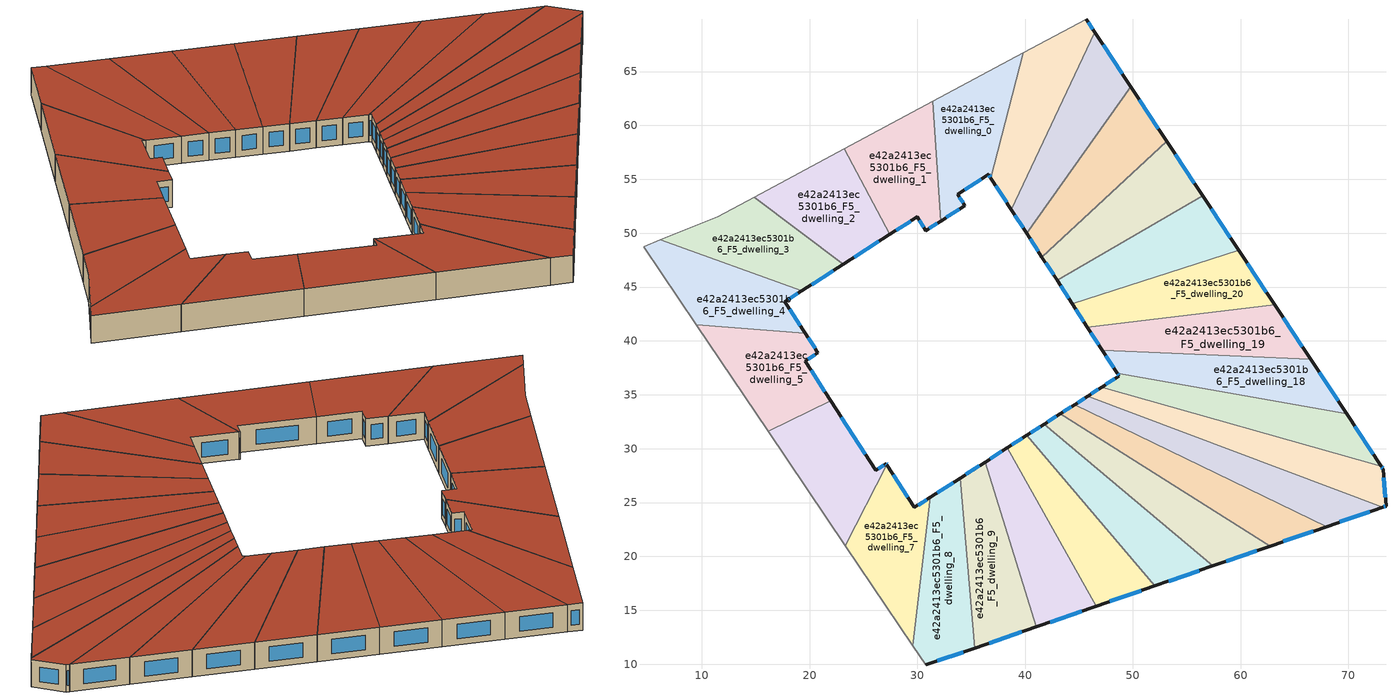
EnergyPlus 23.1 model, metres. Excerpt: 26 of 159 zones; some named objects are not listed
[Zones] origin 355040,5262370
e42a2413ec5301b6_F5_dwelling_0
 floor to e42a2413ec5301b6_F4_dwelling_0 (EU_floor_Construction): 39.8,66.72 36.82,55.11 36.6,55.45 33.72,53.59 34.39,52.57 32.15,51.12 31.44,62.23 z15
 wall outside (EU_wall_Construction): 32.15,51.12 34.39,52.57 33.72,53.59 36.6,55.45 36.82,55.11 z15:18
 wall to e42a2413ec5301b6_F5_dwelling_1 (EU_wall_Construction): 31.44,62.23 32.15,51.12 z15:18
 wall adiabatic (EU_wall_Construction): 39.8,66.72 31.44,62.23 z15:18
 wall to e42a2413ec5301b6_F5_dwelling_25 (EU_wall_Construction): 36.82,55.11 39.8,66.72 z15:18
 window (EU_Window_Construction): 36.65,55.37 36.77,55.19 / 34.4,54.03 35.93,55.01 / 34.23,52.81 33.88,53.35 / 32.68,51.46 33.86,52.23 z15.7:17.3
 roof outside (EU_roof_Construction): 36.82,55.11 39.8,66.72 31.44,62.23 32.15,51.12 34.39,52.57 33.72,53.59 36.6,55.45 z18
e42a2413ec5301b6_F5_dwelling_1
 floor to e42a2413ec5301b6_F4_dwelling_1 (EU_floor_Construction): 31.44,62.23 32.15,51.12 30.78,50.24 29.96,51.51 27.45,49.89 23.2,57.81 z15
 wall outside (EU_wall_Construction): 27.45,49.89 29.96,51.51 30.78,50.24 32.15,51.12 z15:18
 wall to e42a2413ec5301b6_F5_dwelling_2 (EU_wall_Construction): 23.2,57.81 27.45,49.89 z15:18
 wall adiabatic (EU_wall_Construction): 31.44,62.23 23.2,57.81 z15:18
 window (EU_Window_Construction): 31.1,50.45 31.83,50.92 / 30.16,51.21 30.59,50.54 / 28.04,50.27 29.37,51.13 z15.7:17.3
 roof outside (EU_roof_Construction): 32.15,51.12 31.44,62.23 23.2,57.81 27.45,49.89 29.96,51.51 30.78,50.24 z18
e42a2413ec5301b6_F5_dwelling_10
 floor to e42a2413ec5301b6_F4_dwelling_10 (EU_floor_Construction): 38.32,30.07 46.58,15.38 41.01,13.46 36.28,28.76 z15
 wall outside (EU_wall_Construction): 38.32,30.07 36.28,28.76 / 41.01,13.46 46.58,15.38 z15:18
 wall to e42a2413ec5301b6_F5_dwelling_11 (EU_wall_Construction): 46.58,15.38 38.32,30.07 z15:18
 wall to e42a2413ec5301b6_F5_dwelling_9 (EU_wall_Construction): 36.28,28.76 41.01,13.46 z15:18
 window (EU_Window_Construction): 37.84,29.76 36.76,29.07 / 42.31,13.91 45.27,14.93 z15.7:17.3
 roof outside (EU_roof_Construction): 46.58,15.38 38.32,30.07 36.28,28.76 41.01,13.46 z18
e42a2413ec5301b6_F5_dwelling_11
 floor to e42a2413ec5301b6_F4_dwelling_11 (EU_floor_Construction): 40.14,31.24 52.04,17.27 46.58,15.38 38.32,30.07 z15
 wall outside (EU_wall_Construction): 40.14,31.24 38.32,30.07 / 46.58,15.38 52.04,17.27 z15:18
 wall to e42a2413ec5301b6_F5_dwelling_12 (EU_wall_Construction): 52.04,17.27 40.14,31.24 z15:18
 window (EU_Window_Construction): 39.71,30.96 38.75,30.35 / 47.86,15.83 50.76,16.83 z15.7:17.3
 roof outside (EU_roof_Construction): 52.04,17.27 40.14,31.24 38.32,30.07 46.58,15.38 z18
e42a2413ec5301b6_F5_dwelling_12
 floor to e42a2413ec5301b6_F4_dwelling_12 (EU_floor_Construction): 57.42,19.13 52.04,17.27 40.14,31.24 41.76,32.29 z15
 wall outside (EU_wall_Construction): 41.76,32.29 40.14,31.24 / 52.04,17.27 57.42,19.13 z15:18
 wall to e42a2413ec5301b6_F5_dwelling_13 (EU_wall_Construction): 57.42,19.13 41.76,32.29 z15:18
 window (EU_Window_Construction): 41.38,32.04 40.52,31.48 / 53.3,17.71 56.16,18.69 z15.7:17.3
 roof outside (EU_roof_Construction): 57.42,19.13 41.76,32.29 40.14,31.24 52.04,17.27 z18
e42a2413ec5301b6_F5_dwelling_13
 floor to e42a2413ec5301b6_F4_dwelling_13 (EU_floor_Construction): 62.73,20.96 57.42,19.13 41.76,32.29 43.24,33.23 z15
 wall outside (EU_wall_Construction): 43.24,33.23 41.76,32.29 / 57.42,19.13 62.73,20.96 z15:18
 wall to e42a2413ec5301b6_F5_dwelling_14 (EU_wall_Construction): 62.73,20.96 43.24,33.23 z15:18
 window (EU_Window_Construction): 42.89,33.01 42.11,32.51 / 58.67,19.56 61.48,20.53 z15.7:17.3
 roof outside (EU_roof_Construction): 62.73,20.96 43.24,33.23 41.76,32.29 57.42,19.13 z18
e42a2413ec5301b6_F5_dwelling_14
 floor to e42a2413ec5301b6_F4_dwelling_14 (EU_floor_Construction): 67.98,22.78 62.73,20.96 43.24,33.23 44.58,34.09 z15
 wall outside (EU_wall_Construction): 44.58,34.09 43.24,33.23 / 62.73,20.96 67.98,22.78 z15:18
 wall to e42a2413ec5301b6_F5_dwelling_15 (EU_wall_Construction): 67.98,22.78 44.58,34.09 z15:18
 window (EU_Window_Construction): 44.26,33.89 43.55,33.44 / 63.96,21.39 66.75,22.35 z15.7:17.3
 roof outside (EU_roof_Construction): 67.98,22.78 44.58,34.09 43.24,33.23 62.73,20.96 z18
e42a2413ec5301b6_F5_dwelling_15
 floor to e42a2413ec5301b6_F4_dwelling_15 (EU_floor_Construction): 73.18,24.57 67.98,22.78 44.58,34.09 45.81,34.88 z15
 wall outside (EU_wall_Construction): 45.81,34.88 44.58,34.09 / 67.98,22.78 73.18,24.57 z15:18
 wall to e42a2413ec5301b6_F5_dwelling_16 (EU_wall_Construction): 73.18,24.57 45.81,34.88 z15:18
 window (EU_Window_Construction): 45.52,34.7 44.87,34.28 / 69.2,23.2 71.96,24.15 z15.7:17.3
 roof outside (EU_roof_Construction): 73.18,24.57 45.81,34.88 44.58,34.09 67.98,22.78 z18
e42a2413ec5301b6_F5_dwelling_16
 floor to e42a2413ec5301b6_F4_dwelling_16 (EU_floor_Construction): 73.05,28.36 73.21,28.11 73.48,24.68 73.18,24.57 45.81,34.88 47.1,35.72 z15
 wall outside (EU_wall_Construction): 73.18,24.57 73.48,24.68 73.21,28.11 73.05,28.36 / 47.1,35.72 45.81,34.88 z15:18
 wall to e42a2413ec5301b6_F5_dwelling_17 (EU_wall_Construction): 73.05,28.36 47.1,35.72 z15:18
 window (EU_Window_Construction): 73.25,24.6 73.41,24.65 / 46.8,35.52 46.11,35.08 / 73.17,28.17 73.09,28.3 / 73.42,25.48 73.28,27.3 z15.7:17.3
 roof outside (EU_roof_Construction): 73.48,24.68 73.21,28.11 73.05,28.36 47.1,35.72 45.81,34.88 73.18,24.57 z18
e42a2413ec5301b6_F5_dwelling_17
 floor to e42a2413ec5301b6_F4_dwelling_17 (EU_floor_Construction): 69.82,33.25 73.05,28.36 47.1,35.72 48.7,36.74 48.54,36.99 z15
 wall outside (EU_wall_Construction): 48.54,36.99 48.7,36.74 47.1,35.72 / 73.05,28.36 69.82,33.25 z15:18
 wall to e42a2413ec5301b6_F5_dwelling_18 (EU_wall_Construction): 69.82,33.25 48.54,36.99 z15:18
 window (EU_Window_Construction): 48.33,36.5 47.48,35.96 / 48.58,36.94 48.66,36.8 / 72.29,29.51 70.58,32.1 z15.7:17.3
 roof outside (EU_roof_Construction): 73.05,28.36 69.82,33.25 48.54,36.99 48.7,36.74 47.1,35.72 z18
e42a2413ec5301b6_F5_dwelling_18
 floor to e42a2413ec5301b6_F4_dwelling_18 (EU_floor_Construction): 66.49,38.29 69.82,33.25 48.54,36.99 47.16,39.13 z15
 wall outside (EU_wall_Construction): 47.16,39.13 48.54,36.99 / 69.82,33.25 66.49,38.29 z15:18
 wall to e42a2413ec5301b6_F5_dwelling_19 (EU_wall_Construction): 66.49,38.29 47.16,39.13 z15:18
 window (EU_Window_Construction): 47.48,38.63 48.21,37.5 / 69.04,34.43 67.28,37.11 z15.7:17.3
 roof outside (EU_roof_Construction): 69.82,33.25 66.49,38.29 47.16,39.13 48.54,36.99 z18
e42a2413ec5301b6_F5_dwelling_19
 floor to e42a2413ec5301b6_F4_dwelling_19 (EU_floor_Construction): 63.16,43.34 66.49,38.29 47.16,39.13 45.77,41.28 z15
 wall outside (EU_wall_Construction): 45.77,41.28 47.16,39.13 / 66.49,38.29 63.16,43.34 z15:18
 wall to e42a2413ec5301b6_F5_dwelling_20 (EU_wall_Construction): 63.16,43.34 45.77,41.28 z15:18
 window (EU_Window_Construction): 46.09,40.78 46.83,39.64 / 65.71,39.48 63.95,42.16 z15.7:17.3
 roof outside (EU_roof_Construction): 66.49,38.29 63.16,43.34 45.77,41.28 47.16,39.13 z18
e42a2413ec5301b6_F5_dwelling_2
 floor to e42a2413ec5301b6_F4_dwelling_2 (EU_floor_Construction): 23.2,57.81 27.45,49.89 23.11,47.11 14.85,53.33 z15
 wall outside (EU_wall_Construction): 23.11,47.11 27.45,49.89 z15:18
 wall to e42a2413ec5301b6_F5_dwelling_3 (EU_wall_Construction): 14.85,53.33 23.11,47.11 z15:18
 wall adiabatic (EU_wall_Construction): 23.2,57.81 14.85,53.33 z15:18
 window (EU_Window_Construction): 24.13,47.76 26.43,49.24 z15.7:17.3
 roof outside (EU_roof_Construction): 27.45,49.89 23.2,57.81 14.85,53.33 23.11,47.11 z18
e42a2413ec5301b6_F5_dwelling_20
 floor to e42a2413ec5301b6_F4_dwelling_20 (EU_floor_Construction): 59.83,48.4 63.16,43.34 45.77,41.28 44.37,43.44 z15
 wall outside (EU_wall_Construction): 44.37,43.44 45.77,41.28 / 63.16,43.34 59.83,48.4 z15:18
 wall to e42a2413ec5301b6_F5_dwelling_21 (EU_wall_Construction): 59.83,48.4 44.37,43.44 z15:18
 window (EU_Window_Construction): 44.7,42.93 45.44,41.79 / 62.38,44.53 60.61,47.21 z15.7:17.3
 roof outside (EU_roof_Construction): 63.16,43.34 59.83,48.4 44.37,43.44 45.77,41.28 z18
e42a2413ec5301b6_F5_dwelling_21
 floor to e42a2413ec5301b6_F4_dwelling_21 (EU_floor_Construction): 56.49,53.46 59.83,48.4 44.37,43.44 42.97,45.61 z15
 wall outside (EU_wall_Construction): 42.97,45.61 44.37,43.44 / 59.83,48.4 56.49,53.46 z15:18
 wall to e42a2413ec5301b6_F5_dwelling_22 (EU_wall_Construction): 56.49,53.46 42.97,45.61 z15:18
 window (EU_Window_Construction): 43.3,45.1 44.04,43.95 / 59.04,49.58 57.27,52.27 z15.7:17.3
 roof outside (EU_roof_Construction): 59.83,48.4 56.49,53.46 42.97,45.61 44.37,43.44 z18
e42a2413ec5301b6_F5_dwelling_22
 floor to e42a2413ec5301b6_F4_dwelling_22 (EU_floor_Construction): 53.15,58.52 56.49,53.46 42.97,45.61 41.56,47.79 z15
 wall outside (EU_wall_Construction): 41.56,47.79 42.97,45.61 / 56.49,53.46 53.15,58.52 z15:18
 wall to e42a2413ec5301b6_F5_dwelling_23 (EU_wall_Construction): 53.15,58.52 41.56,47.79 z15:18
 window (EU_Window_Construction): 41.89,47.28 42.64,46.12 / 55.71,54.64 53.93,57.33 z15.7:17.3
 roof outside (EU_roof_Construction): 56.49,53.46 53.15,58.52 41.56,47.79 42.97,45.61 z18
e42a2413ec5301b6_F5_dwelling_23
 floor to e42a2413ec5301b6_F4_dwelling_23 (EU_floor_Construction): 49.81,63.59 53.15,58.52 41.56,47.79 40.14,49.98 z15
 wall outside (EU_wall_Construction): 40.14,49.98 41.56,47.79 / 53.15,58.52 49.81,63.59 z15:18
 wall to e42a2413ec5301b6_F5_dwelling_24 (EU_wall_Construction): 49.81,63.59 40.14,49.98 z15:18
 window (EU_Window_Construction): 40.47,49.46 41.22,48.3 / 52.36,59.71 50.59,62.4 z15.7:17.3
 roof outside (EU_roof_Construction): 53.15,58.52 49.81,63.59 40.14,49.98 41.56,47.79 z18
e42a2413ec5301b6_F5_dwelling_24
 floor to e42a2413ec5301b6_F4_dwelling_24 (EU_floor_Construction): 46.46,68.66 49.81,63.59 40.14,49.98 38.72,52.18 z15
 wall outside (EU_wall_Construction): 38.72,52.18 40.14,49.98 / 49.81,63.59 46.46,68.66 z15:18
 wall to e42a2413ec5301b6_F5_dwelling_25 (EU_wall_Construction): 46.46,68.66 38.72,52.18 z15:18
 window (EU_Window_Construction): 39.05,51.66 39.81,50.49 / 49.02,64.78 47.25,67.47 z15.7:17.3
 roof outside (EU_roof_Construction): 40.14,49.98 49.81,63.59 46.46,68.66 38.72,52.18 z18
e42a2413ec5301b6_F5_dwelling_25
 floor to e42a2413ec5301b6_F4_dwelling_25 (EU_floor_Construction): 45.66,69.87 46.46,68.66 38.72,52.18 36.82,55.11 39.8,66.72 z15
 wall outside (EU_wall_Construction): 36.82,55.11 38.72,52.18 / 46.46,68.66 45.66,69.87 z15:18
 wall adiabatic (EU_wall_Construction): 45.66,69.87 39.8,66.72 z15:18
 window (EU_Window_Construction): 37.27,54.42 38.27,52.87 / 46.27,68.94 45.85,69.58 z15.7:17.3
 roof outside (EU_roof_Construction): 38.72,52.18 46.46,68.66 45.66,69.87 39.8,66.72 36.82,55.11 z18
e42a2413ec5301b6_F5_dwelling_3
 floor to e42a2413ec5301b6_F4_dwelling_3 (EU_floor_Construction): 23.11,47.11 19.28,44.64 6.14,49.37 11.48,51.52 14.85,53.33 z15
 wall outside (EU_wall_Construction): 19.28,44.64 23.11,47.11 z15:18
 wall to e42a2413ec5301b6_F5_dwelling_4 (EU_wall_Construction): 6.14,49.37 19.28,44.64 z15:18
 wall adiabatic (EU_wall_Construction): 14.85,53.33 11.48,51.52 6.14,49.37 z15:18
 window (EU_Window_Construction): 20.18,45.22 22.21,46.53 z15.7:17.3
 roof outside (EU_roof_Construction): 23.11,47.11 14.85,53.33 11.48,51.52 6.14,49.37 19.28,44.64 z18
e42a2413ec5301b6_F5_dwelling_4
 floor to e42a2413ec5301b6_F4_dwelling_4 (EU_floor_Construction): 19.28,44.64 17.71,43.64 19.59,40.73 9.48,41.48 4.58,48.74 6.14,49.37 z15
 wall outside (EU_wall_Construction): 19.59,40.73 17.71,43.64 19.28,44.64 z15:18
 wall to e42a2413ec5301b6_F5_dwelling_5 (EU_wall_Construction): 9.48,41.48 19.59,40.73 z15:18
 wall adiabatic (EU_wall_Construction): 6.14,49.37 4.58,48.74 9.48,41.48 z15:18
 window (EU_Window_Construction): 18.08,43.87 18.91,44.41 / 19.15,41.42 18.15,42.96 z15.7:17.3
 roof outside (EU_roof_Construction): 19.59,40.73 17.71,43.64 19.28,44.64 6.14,49.37 4.58,48.74 9.48,41.48 z18
e42a2413ec5301b6_F5_dwelling_5
 floor to e42a2413ec5301b6_F4_dwelling_5 (EU_floor_Construction): 19.59,40.73 20.77,38.9 19.58,38.13 21.97,34.44 16.15,31.6 9.48,41.48 z15
 wall outside (EU_wall_Construction): 21.97,34.44 19.58,38.13 20.77,38.9 19.59,40.73 z15:18
 wall to e42a2413ec5301b6_F5_dwelling_6 (EU_wall_Construction): 16.15,31.6 21.97,34.44 z15:18
 wall adiabatic (EU_wall_Construction): 9.48,41.48 16.15,31.6 z15:18
 window (EU_Window_Construction): 20.5,39.33 19.87,40.3 / 19.86,38.31 20.49,38.72 / 21.41,35.3 20.14,37.26 z15.7:17.3
 roof outside (EU_roof_Construction): 21.97,34.44 19.58,38.13 20.77,38.9 19.59,40.73 9.48,41.48 16.15,31.6 z18
e42a2413ec5301b6_F5_dwelling_6
 floor to e42a2413ec5301b6_F4_dwelling_6 (EU_floor_Construction): 21.97,34.44 26.14,27.99 27.1,28.61 27.16,28.52 23.32,20.99 16.15,31.6 z15
 wall outside (EU_wall_Construction): 27.16,28.52 27.1,28.61 26.14,27.99 21.97,34.44 z15:18
 wall to e42a2413ec5301b6_F5_dwelling_7 (EU_wall_Construction): 23.32,20.99 27.16,28.52 z15:18
 wall adiabatic (EU_wall_Construction): 16.15,31.6 23.32,20.99 z15:18
 window (EU_Window_Construction): 25.16,29.5 22.95,32.92 / 26.88,28.46 26.37,28.13 / 27.15,28.54 27.12,28.59 z15.7:17.3
 roof outside (EU_roof_Construction): 23.32,20.99 27.16,28.52 27.1,28.61 26.14,27.99 21.97,34.44 16.15,31.6 z18
e42a2413ec5301b6_F5_dwelling_7
 floor to e42a2413ec5301b6_F4_dwelling_7 (EU_floor_Construction): 31.2,25.5 29.58,11.72 23.32,20.99 27.16,28.52 29.72,24.55 z15
 wall outside (EU_wall_Construction): 31.2,25.5 29.72,24.55 27.16,28.52 z15:18
 wall to e42a2413ec5301b6_F5_dwelling_8 (EU_wall_Construction): 29.58,11.72 31.2,25.5 z15:18
 wall adiabatic (EU_wall_Construction): 23.32,20.99 29.58,11.72 z15:18
 window (EU_Window_Construction): 29.12,25.48 27.76,27.59 / 30.86,25.28 30.07,24.77 z15.7:17.3
 roof outside (EU_roof_Construction): 29.58,11.72 31.2,25.5 29.72,24.55 27.16,28.52 23.32,20.99 z18
e42a2413ec5301b6_F5_dwelling_8
 floor to e42a2413ec5301b6_F4_dwelling_8 (EU_floor_Construction): 33.95,27.27 35.31,11.5 30.79,9.93 29.58,11.72 31.2,25.5 z15
 wall outside (EU_wall_Construction): 33.95,27.27 31.2,25.5 / 30.79,9.93 35.31,11.5 z15:18
 wall to e42a2413ec5301b6_F5_dwelling_9 (EU_wall_Construction): 35.31,11.5 33.95,27.27 z15:18
 wall adiabatic (EU_wall_Construction): 29.58,11.72 30.79,9.93 z15:18
 window (EU_Window_Construction): 33.31,26.85 31.85,25.91 / 31.85,10.3 34.25,11.13 z15.7:17.3
 roof outside (EU_roof_Construction): 35.31,11.5 33.95,27.27 31.2,25.5 29.58,11.72 30.79,9.93 z18
e42a2413ec5301b6_F5_dwelling_9
 floor to e42a2413ec5301b6_F4_dwelling_9 (EU_floor_Construction): 36.28,28.76 41.01,13.46 35.31,11.5 33.95,27.27 z15
 wall outside (EU_wall_Construction): 36.28,28.76 33.95,27.27 / 35.31,11.5 41.01,13.46 z15:18
 window (EU_Window_Construction): 35.73,28.41 34.5,27.62 / 36.65,11.96 39.67,13 z15.7:17.3
 roof outside (EU_roof_Construction): 41.01,13.46 36.28,28.76 33.95,27.27 35.31,11.5 z18
[Building]
EU S2 Campaign: North Axis=0; Terrain=City; Solar Distribution=FullExterior
[Site:Location]
Budapest.Ferenc.Liszt.Intl.AP: Latitude=47.437; Longitude=19.256; Time Zone=1; Elevation=185
[SizingPeriod:WeatherFileDays]
AnnualSizingPeriod: Begin Month=1; Begin Day of Month=1; End Month=12; End Day of Month=31; Day of Week for Start Day=Monday; Use Weather File Daylight Saving Period=No; Use Weather File Rain and Snow Indicators=No
[MATERIAL]
EU_InternalMass_Material: Roughness=MediumRough; Thickness=0.1; Conductivity=1; Density=1800; Specific Heat=900; Thermal Absorptance=0.9; Solar Absorptance=0.7; Visible Absorptance=0.7
[MATERIAL:NOMASS] Roughness=MediumRough; Thermal Absorptance=0.9; Solar Absorptance=0.7; Visible Absorptance=0.7
Name | Thermal Resistance
EU_wall_NoMass | 0.832559
EU_roof_NoMass | 1.39638
EU_floor_NoMass | 0.872794
[WINDOWMATERIAL:SIMPLEGLAZINGSYSTEM]
EU_Window_SimpleGlazing: UFactor=2.79869; Solar Heat Gain Coefficient=0.75; Visible Transmittance=0.75
[CONSTRUCTION]
EU_wall_Construction: EU_wall_NoMass
EU_roof_Construction: EU_roof_NoMass
EU_floor_Construction: EU_floor_NoMass
EU_Window_Construction: EU_Window_SimpleGlazing
EU_InternalMass_Construction: EU_InternalMass_Material
[ZONE] Type=1; Multiplier=1; Ceiling Height=autocalculate; Floor Area=autocalculate; Part of Total Floor Area=Yes
Name | Volume
e42a2413ec5301b6_F5_dwelling_0; e42a2413ec5301b6_F5_dwelling_20 | 202.642
e42a2413ec5301b6_F5_dwelling_1 | 202.655
e42a2413ec5301b6_F5_dwelling_10; e42a2413ec5301b6_F5_dwelling_6 | 202.656
e42a2413ec5301b6_F5_dwelling_11 | 202.666
e42a2413ec5301b6_F5_dwelling_12; e42a2413ec5301b6_F5_dwelling_23 | 202.622
e42a2413ec5301b6_F5_dwelling_13 | 202.628
e42a2413ec5301b6_F5_dwelling_14 | 202.686
e42a2413ec5301b6_F5_dwelling_15 | 202.597
e42a2413ec5301b6_F5_dwelling_16 | 202.598
e42a2413ec5301b6_F5_dwelling_17 | 202.658
e42a2413ec5301b6_F5_dwelling_18 | 202.623
e42a2413ec5301b6_F5_dwelling_19 | 202.659
e42a2413ec5301b6_F5_dwelling_2; e42a2413ec5301b6_F5_dwelling_22 | 202.643
e42a2413ec5301b6_F5_dwelling_21 | 202.63
e42a2413ec5301b6_F5_dwelling_24 | 202.664
e42a2413ec5301b6_F5_dwelling_25 | 202.6
e42a2413ec5301b6_F5_dwelling_3 | 202.637
e42a2413ec5301b6_F5_dwelling_4 | 202.635
e42a2413ec5301b6_F5_dwelling_5 | 202.645
e42a2413ec5301b6_F5_dwelling_7 | 202.64
e42a2413ec5301b6_F5_dwelling_8 | 202.624
e42a2413ec5301b6_F5_dwelling_9 | 202.629
[INTERNALMASS] Construction=EU_InternalMass_Construction
Name | Zone or ZoneList | Surface Area
e42a2413ec5301b6_F5_dwelling_0_EU_InternalMass | e42a2413ec5301b6_F5_dwelling_0 | 67.5471
e42a2413ec5301b6_F5_dwelling_1_EU_InternalMass | e42a2413ec5301b6_F5_dwelling_1 | 67.5519
e42a2413ec5301b6_F5_dwelling_2_EU_InternalMass | e42a2413ec5301b6_F5_dwelling_2 | 67.5475
e42a2413ec5301b6_F5_dwelling_3_EU_InternalMass | e42a2413ec5301b6_F5_dwelling_3 | 67.5455
e42a2413ec5301b6_F5_dwelling_4_EU_InternalMass | e42a2413ec5301b6_F5_dwelling_4 | 67.545
e42a2413ec5301b6_F5_dwelling_5_EU_InternalMass | e42a2413ec5301b6_F5_dwelling_5 | 67.5482
e42a2413ec5301b6_F5_dwelling_6_EU_InternalMass | e42a2413ec5301b6_F5_dwelling_6 | 67.5522
e42a2413ec5301b6_F5_dwelling_7_EU_InternalMass | e42a2413ec5301b6_F5_dwelling_7 | 67.5465
e42a2413ec5301b6_F5_dwelling_8_EU_InternalMass | e42a2413ec5301b6_F5_dwelling_8 | 67.5412
e42a2413ec5301b6_F5_dwelling_9_EU_InternalMass | e42a2413ec5301b6_F5_dwelling_9 | 67.5432
e42a2413ec5301b6_F5_dwelling_10_EU_InternalMass | e42a2413ec5301b6_F5_dwelling_10 | 67.552
e42a2413ec5301b6_F5_dwelling_11_EU_InternalMass | e42a2413ec5301b6_F5_dwelling_11 | 67.5551
e42a2413ec5301b6_F5_dwelling_12_EU_InternalMass | e42a2413ec5301b6_F5_dwelling_12 | 67.5404
e42a2413ec5301b6_F5_dwelling_13_EU_InternalMass | e42a2413ec5301b6_F5_dwelling_13 | 67.5427
e42a2413ec5301b6_F5_dwelling_14_EU_InternalMass | e42a2413ec5301b6_F5_dwelling_14 | 67.5619
e42a2413ec5301b6_F5_dwelling_15_EU_InternalMass | e42a2413ec5301b6_F5_dwelling_15 | 67.5324
e42a2413ec5301b6_F5_dwelling_16_EU_InternalMass | e42a2413ec5301b6_F5_dwelling_16 | 67.5327
e42a2413ec5301b6_F5_dwelling_17_EU_InternalMass | e42a2413ec5301b6_F5_dwelling_17 | 67.5525
e42a2413ec5301b6_F5_dwelling_18_EU_InternalMass | e42a2413ec5301b6_F5_dwelling_18 | 67.5411
e42a2413ec5301b6_F5_dwelling_19_EU_InternalMass | e42a2413ec5301b6_F5_dwelling_19 | 67.5528
e42a2413ec5301b6_F5_dwelling_20_EU_InternalMass | e42a2413ec5301b6_F5_dwelling_20 | 67.5475
e42a2413ec5301b6_F5_dwelling_21_EU_InternalMass | e42a2413ec5301b6_F5_dwelling_21 | 67.5432
e42a2413ec5301b6_F5_dwelling_22_EU_InternalMass | e42a2413ec5301b6_F5_dwelling_22 | 67.5478
e42a2413ec5301b6_F5_dwelling_23_EU_InternalMass | e42a2413ec5301b6_F5_dwelling_23 | 67.5409
e42a2413ec5301b6_F5_dwelling_24_EU_InternalMass | e42a2413ec5301b6_F5_dwelling_24 | 67.5549
e42a2413ec5301b6_F5_dwelling_25_EU_InternalMass | e42a2413ec5301b6_F5_dwelling_25 | 67.5333
[OTHEREQUIPMENT] Fuel Type=Electricity; Design Level Calculation Method=Watts/Area; Power per Zone Floor Area=1; Fraction Latent=0; Fraction Radiant=0; Fraction Lost=0; Carbon Dioxide Generation Rate=0; EndUse Subcategory=EU_Step8_InternalGains
Name | Zone or ZoneList or Space or SpaceList | Schedule
EU_Step8_InternalGain_e42a2413ec5301b6_F5_dwelling_0_f000 | e42a2413ec5301b6_F5_dwelling_0 | EU_Step8_GainSchedule_e42a2413ec5301b6_F5_dwelling_0_f000
EU_Step8_InternalGain_e42a2413ec5301b6_F5_dwelling_1_f000 | e42a2413ec5301b6_F5_dwelling_1 | EU_Step8_GainSchedule_e42a2413ec5301b6_F5_dwelling_1_f000
EU_Step8_InternalGain_e42a2413ec5301b6_F5_dwelling_2_f000 | e42a2413ec5301b6_F5_dwelling_2 | EU_Step8_GainSchedule_e42a2413ec5301b6_F5_dwelling_2_f000
EU_Step8_InternalGain_e42a2413ec5301b6_F5_dwelling_3_f000 | e42a2413ec5301b6_F5_dwelling_3 | EU_Step8_GainSchedule_e42a2413ec5301b6_F5_dwelling_3_f000
EU_Step8_InternalGain_e42a2413ec5301b6_F5_dwelling_4_f000 | e42a2413ec5301b6_F5_dwelling_4 | EU_Step8_GainSchedule_e42a2413ec5301b6_F5_dwelling_4_f000
EU_Step8_InternalGain_e42a2413ec5301b6_F5_dwelling_5_f000 | e42a2413ec5301b6_F5_dwelling_5 | EU_Step8_GainSchedule_e42a2413ec5301b6_F5_dwelling_5_f000
EU_Step8_InternalGain_e42a2413ec5301b6_F5_dwelling_6_f000 | e42a2413ec5301b6_F5_dwelling_6 | EU_Step8_GainSchedule_e42a2413ec5301b6_F5_dwelling_6_f000
EU_Step8_InternalGain_e42a2413ec5301b6_F5_dwelling_7_f000 | e42a2413ec5301b6_F5_dwelling_7 | EU_Step8_GainSchedule_e42a2413ec5301b6_F5_dwelling_7_f000
EU_Step8_InternalGain_e42a2413ec5301b6_F5_dwelling_8_f000 | e42a2413ec5301b6_F5_dwelling_8 | EU_Step8_GainSchedule_e42a2413ec5301b6_F5_dwelling_8_f000
EU_Step8_InternalGain_e42a2413ec5301b6_F5_dwelling_9_f000 | e42a2413ec5301b6_F5_dwelling_9 | EU_Step8_GainSchedule_e42a2413ec5301b6_F5_dwelling_9_f000
EU_Step8_InternalGain_e42a2413ec5301b6_F5_dwelling_10_f000 | e42a2413ec5301b6_F5_dwelling_10 | EU_Step8_GainSchedule_e42a2413ec5301b6_F5_dwelling_10_f000
EU_Step8_InternalGain_e42a2413ec5301b6_F5_dwelling_11_f000 | e42a2413ec5301b6_F5_dwelling_11 | EU_Step8_GainSchedule_e42a2413ec5301b6_F5_dwelling_11_f000
EU_Step8_InternalGain_e42a2413ec5301b6_F5_dwelling_12_f000 | e42a2413ec5301b6_F5_dwelling_12 | EU_Step8_GainSchedule_e42a2413ec5301b6_F5_dwelling_12_f000
EU_Step8_InternalGain_e42a2413ec5301b6_F5_dwelling_13_f000 | e42a2413ec5301b6_F5_dwelling_13 | EU_Step8_GainSchedule_e42a2413ec5301b6_F5_dwelling_13_f000
EU_Step8_InternalGain_e42a2413ec5301b6_F5_dwelling_14_f000 | e42a2413ec5301b6_F5_dwelling_14 | EU_Step8_GainSchedule_e42a2413ec5301b6_F5_dwelling_14_f000
EU_Step8_InternalGain_e42a2413ec5301b6_F5_dwelling_15_f000 | e42a2413ec5301b6_F5_dwelling_15 | EU_Step8_GainSchedule_e42a2413ec5301b6_F5_dwelling_15_f000
EU_Step8_InternalGain_e42a2413ec5301b6_F5_dwelling_16_f000 | e42a2413ec5301b6_F5_dwelling_16 | EU_Step8_GainSchedule_e42a2413ec5301b6_F5_dwelling_16_f000
EU_Step8_InternalGain_e42a2413ec5301b6_F5_dwelling_17_f000 | e42a2413ec5301b6_F5_dwelling_17 | EU_Step8_GainSchedule_e42a2413ec5301b6_F5_dwelling_17_f000
EU_Step8_InternalGain_e42a2413ec5301b6_F5_dwelling_18_f000 | e42a2413ec5301b6_F5_dwelling_18 | EU_Step8_GainSchedule_e42a2413ec5301b6_F5_dwelling_18_f000
EU_Step8_InternalGain_e42a2413ec5301b6_F5_dwelling_19_f000 | e42a2413ec5301b6_F5_dwelling_19 | EU_Step8_GainSchedule_e42a2413ec5301b6_F5_dwelling_19_f000
EU_Step8_InternalGain_e42a2413ec5301b6_F5_dwelling_20_f000 | e42a2413ec5301b6_F5_dwelling_20 | EU_Step8_GainSchedule_e42a2413ec5301b6_F5_dwelling_20_f000
EU_Step8_InternalGain_e42a2413ec5301b6_F5_dwelling_21_f000 | e42a2413ec5301b6_F5_dwelling_21 | EU_Step8_GainSchedule_e42a2413ec5301b6_F5_dwelling_21_f000
EU_Step8_InternalGain_e42a2413ec5301b6_F5_dwelling_22_f000 | e42a2413ec5301b6_F5_dwelling_22 | EU_Step8_GainSchedule_e42a2413ec5301b6_F5_dwelling_22_f000
EU_Step8_InternalGain_e42a2413ec5301b6_F5_dwelling_23_f000 | e42a2413ec5301b6_F5_dwelling_23 | EU_Step8_GainSchedule_e42a2413ec5301b6_F5_dwelling_23_f000
EU_Step8_InternalGain_e42a2413ec5301b6_F5_dwelling_24_f000 | e42a2413ec5301b6_F5_dwelling_24 | EU_Step8_GainSchedule_e42a2413ec5301b6_F5_dwelling_24_f000
EU_Step8_InternalGain_e42a2413ec5301b6_F5_dwelling_25_f000 | e42a2413ec5301b6_F5_dwelling_25 | EU_Step8_GainSchedule_e42a2413ec5301b6_F5_dwelling_25_f000
[ZONEVENTILATION:DESIGNFLOWRATE] Schedule=EU_AlwaysOn; Design Flow Rate Calculation Method=AirChanges/Hour; Air Changes per Hour=0.475469; Ventilation Type=Natural; Fan Pressure Rise=0; Fan Total Efficiency=1; Constant Term Coefficient=1; Temperature Term Coefficient=0; Velocity Term Coefficient=0; Velocity Squared Term Coefficient=0; Minimum Indoor Temperature=-100; Maximum Indoor Temperature=100; Delta Temperature=-100; Minimum Outdoor Temperature=-100; Maximum Outdoor Temperature=100; Maximum Wind Speed=40
Name | Zone or ZoneList or Space or SpaceList
EU_ConstantAir_e42a2413ec5301b6_F5_dwelling_0 | e42a2413ec5301b6_F5_dwelling_0
EU_ConstantAir_e42a2413ec5301b6_F5_dwelling_1 | e42a2413ec5301b6_F5_dwelling_1
EU_ConstantAir_e42a2413ec5301b6_F5_dwelling_2 | e42a2413ec5301b6_F5_dwelling_2
EU_ConstantAir_e42a2413ec5301b6_F5_dwelling_3 | e42a2413ec5301b6_F5_dwelling_3
EU_ConstantAir_e42a2413ec5301b6_F5_dwelling_4 | e42a2413ec5301b6_F5_dwelling_4
EU_ConstantAir_e42a2413ec5301b6_F5_dwelling_5 | e42a2413ec5301b6_F5_dwelling_5
EU_ConstantAir_e42a2413ec5301b6_F5_dwelling_6 | e42a2413ec5301b6_F5_dwelling_6
EU_ConstantAir_e42a2413ec5301b6_F5_dwelling_7 | e42a2413ec5301b6_F5_dwelling_7
EU_ConstantAir_e42a2413ec5301b6_F5_dwelling_8 | e42a2413ec5301b6_F5_dwelling_8
EU_ConstantAir_e42a2413ec5301b6_F5_dwelling_9 | e42a2413ec5301b6_F5_dwelling_9
EU_ConstantAir_e42a2413ec5301b6_F5_dwelling_10 | e42a2413ec5301b6_F5_dwelling_10
EU_ConstantAir_e42a2413ec5301b6_F5_dwelling_11 | e42a2413ec5301b6_F5_dwelling_11
EU_ConstantAir_e42a2413ec5301b6_F5_dwelling_12 | e42a2413ec5301b6_F5_dwelling_12
EU_ConstantAir_e42a2413ec5301b6_F5_dwelling_13 | e42a2413ec5301b6_F5_dwelling_13
EU_ConstantAir_e42a2413ec5301b6_F5_dwelling_14 | e42a2413ec5301b6_F5_dwelling_14
EU_ConstantAir_e42a2413ec5301b6_F5_dwelling_15 | e42a2413ec5301b6_F5_dwelling_15
EU_ConstantAir_e42a2413ec5301b6_F5_dwelling_16 | e42a2413ec5301b6_F5_dwelling_16
EU_ConstantAir_e42a2413ec5301b6_F5_dwelling_17 | e42a2413ec5301b6_F5_dwelling_17
EU_ConstantAir_e42a2413ec5301b6_F5_dwelling_18 | e42a2413ec5301b6_F5_dwelling_18
EU_ConstantAir_e42a2413ec5301b6_F5_dwelling_19 | e42a2413ec5301b6_F5_dwelling_19
EU_ConstantAir_e42a2413ec5301b6_F5_dwelling_20 | e42a2413ec5301b6_F5_dwelling_20
EU_ConstantAir_e42a2413ec5301b6_F5_dwelling_21 | e42a2413ec5301b6_F5_dwelling_21
EU_ConstantAir_e42a2413ec5301b6_F5_dwelling_22 | e42a2413ec5301b6_F5_dwelling_22
EU_ConstantAir_e42a2413ec5301b6_F5_dwelling_23 | e42a2413ec5301b6_F5_dwelling_23
EU_ConstantAir_e42a2413ec5301b6_F5_dwelling_24 | e42a2413ec5301b6_F5_dwelling_24
EU_ConstantAir_e42a2413ec5301b6_F5_dwelling_25 | e42a2413ec5301b6_F5_dwelling_25
[HVACTEMPLATE:ZONE:IDEALLOADSAIRSYSTEM] System Availability Schedule=EU_AlwaysOn; Maximum Heating Supply Air Temperature=50; Minimum Cooling Supply Air Temperature=13; Maximum Heating Supply Air Humidity Ratio=0.0156; Minimum Cooling Supply Air Humidity Ratio=0.0077; Heating Limit=NoLimit; Cooling Limit=NoLimit; Heating Availability Schedule=EU_AlwaysOn; Cooling Availability Schedule=EU_CoolingOff; Dehumidification Control Type=ConstantSensibleHeatRatio; Cooling Sensible Heat Ratio=0.7; Dehumidification Setpoint=60; Humidification Control Type=None; Humidification Setpoint=30; Outdoor Air Method=None; Outdoor Air Flow Rate per Person=0.00944; Outdoor Air Flow Rate per Zone Floor Area=0; Outdoor Air Flow Rate per Zone=0; Demand Controlled Ventilation Type=None; Outdoor Air Economizer Type=NoEconomizer; Heat Recovery Type=None; Sensible Heat Recovery Effectiveness=0.7; Latent Heat Recovery Effectiveness=0.65
Name | Template Thermostat
e42a2413ec5301b6_F5_dwelling_0 | EU_HeatOnly_e42a2413ec5301b6_F5_dwelling_0
e42a2413ec5301b6_F5_dwelling_1 | EU_HeatOnly_e42a2413ec5301b6_F5_dwelling_1
e42a2413ec5301b6_F5_dwelling_2 | EU_HeatOnly_e42a2413ec5301b6_F5_dwelling_2
e42a2413ec5301b6_F5_dwelling_3 | EU_HeatOnly_e42a2413ec5301b6_F5_dwelling_3
e42a2413ec5301b6_F5_dwelling_4 | EU_HeatOnly_e42a2413ec5301b6_F5_dwelling_4
e42a2413ec5301b6_F5_dwelling_5 | EU_HeatOnly_e42a2413ec5301b6_F5_dwelling_5
e42a2413ec5301b6_F5_dwelling_6 | EU_HeatOnly_e42a2413ec5301b6_F5_dwelling_6
e42a2413ec5301b6_F5_dwelling_7 | EU_HeatOnly_e42a2413ec5301b6_F5_dwelling_7
e42a2413ec5301b6_F5_dwelling_8 | EU_HeatOnly_e42a2413ec5301b6_F5_dwelling_8
e42a2413ec5301b6_F5_dwelling_9 | EU_HeatOnly_e42a2413ec5301b6_F5_dwelling_9
e42a2413ec5301b6_F5_dwelling_10 | EU_HeatOnly_e42a2413ec5301b6_F5_dwelling_10
e42a2413ec5301b6_F5_dwelling_11 | EU_HeatOnly_e42a2413ec5301b6_F5_dwelling_11
e42a2413ec5301b6_F5_dwelling_12 | EU_HeatOnly_e42a2413ec5301b6_F5_dwelling_12
e42a2413ec5301b6_F5_dwelling_13 | EU_HeatOnly_e42a2413ec5301b6_F5_dwelling_13
e42a2413ec5301b6_F5_dwelling_14 | EU_HeatOnly_e42a2413ec5301b6_F5_dwelling_14
e42a2413ec5301b6_F5_dwelling_15 | EU_HeatOnly_e42a2413ec5301b6_F5_dwelling_15
e42a2413ec5301b6_F5_dwelling_16 | EU_HeatOnly_e42a2413ec5301b6_F5_dwelling_16
e42a2413ec5301b6_F5_dwelling_17 | EU_HeatOnly_e42a2413ec5301b6_F5_dwelling_17
e42a2413ec5301b6_F5_dwelling_18 | EU_HeatOnly_e42a2413ec5301b6_F5_dwelling_18
e42a2413ec5301b6_F5_dwelling_19 | EU_HeatOnly_e42a2413ec5301b6_F5_dwelling_19
e42a2413ec5301b6_F5_dwelling_20 | EU_HeatOnly_e42a2413ec5301b6_F5_dwelling_20
e42a2413ec5301b6_F5_dwelling_21 | EU_HeatOnly_e42a2413ec5301b6_F5_dwelling_21
e42a2413ec5301b6_F5_dwelling_22 | EU_HeatOnly_e42a2413ec5301b6_F5_dwelling_22
e42a2413ec5301b6_F5_dwelling_23 | EU_HeatOnly_e42a2413ec5301b6_F5_dwelling_23
e42a2413ec5301b6_F5_dwelling_24 | EU_HeatOnly_e42a2413ec5301b6_F5_dwelling_24
e42a2413ec5301b6_F5_dwelling_25 | EU_HeatOnly_e42a2413ec5301b6_F5_dwelling_25
[SIZING:ZONE] Zone Cooling Design Supply Air Temperature Input Method=SupplyAirTemperature; Zone Cooling Design Supply Air Temperature=13; Zone Heating Design Supply Air Temperature Input Method=SupplyAirTemperature; Zone Heating Design Supply Air Temperature=50; Zone Cooling Design Supply Air Humidity Ratio=0.008; Zone Heating Design Supply Air Humidity Ratio=0.008; Cooling Design Air Flow Method=DesignDay; Cooling Design Air Flow Rate=0; Cooling Minimum Air Flow per Zone Floor Area=0.000762; Cooling Minimum Air Flow=0; Cooling Minimum Air Flow Fraction=0.2; Heating Design Air Flow Method=DesignDay; Heating Design Air Flow Rate=0; Heating Maximum Air Flow per Zone Floor Area=0.002032; Heating Maximum Air Flow=0.141576; Heating Maximum Air Flow Fraction=0.3; Account for Dedicated Outdoor Air System=No; Dedicated Outdoor Air System Control Strategy=NeutralSupplyAir; Dedicated Outdoor Air Low Setpoint Temperature for Design=autosize; Dedicated Outdoor Air High Setpoint Temperature for Design=autosize; Zone Load Sizing Method=Sensible Load Only No Latent Load; Zone Latent Cooling Design Supply Air Humidity Ratio Input Method=HumidityRatioDifference; Zone Cooling Design Supply Air Humidity Ratio Difference=0.005; Zone Latent Heating Design Supply Air Humidity Ratio Input Method=HumidityRatioDifference; Zone Humidification Design Supply Air Humidity Ratio Difference=0.005
e42a2413ec5301b6_F5_dwelling_0; e42a2413ec5301b6_F5_dwelling_1; e42a2413ec5301b6_F5_dwelling_2; e42a2413ec5301b6_F5_dwelling_3; e42a2413ec5301b6_F5_dwelling_4; e42a2413ec5301b6_F5_dwelling_5; e42a2413ec5301b6_F5_dwelling_6; e42a2413ec5301b6_F5_dwelling_7; e42a2413ec5301b6_F5_dwelling_8; e42a2413ec5301b6_F5_dwelling_9; e42a2413ec5301b6_F5_dwelling_10; e42a2413ec5301b6_F5_dwelling_11; e42a2413ec5301b6_F5_dwelling_12; e42a2413ec5301b6_F5_dwelling_13; e42a2413ec5301b6_F5_dwelling_14; e42a2413ec5301b6_F5_dwelling_15; e42a2413ec5301b6_F5_dwelling_16; e42a2413ec5301b6_F5_dwelling_17; e42a2413ec5301b6_F5_dwelling_18; e42a2413ec5301b6_F5_dwelling_19; e42a2413ec5301b6_F5_dwelling_20; e42a2413ec5301b6_F5_dwelling_21; e42a2413ec5301b6_F5_dwelling_22; e42a2413ec5301b6_F5_dwelling_23; e42a2413ec5301b6_F5_dwelling_24; e42a2413ec5301b6_F5_dwelling_25
[SCHEDULE:CONSTANT]
Name | Hourly Value
EU_AlwaysOn | 1
EU_CoolingOff | 0
[SCHEDULE:FILE] Column Number=1; Rows to Skip at Top=0; Number of Hours of Data=8760; Column Separator=Comma; Interpolate to Timestep=No; Minutes per Item=60; Adjust Schedule for Daylight Savings=Yes
Name | File
EU_Step8_GainSchedule_e42a2413ec5301b6_F5_dwelling_0_f000 | ../../schedules/e42a2413ec5301b6/e42a2413ec5301b6_F5_dwelling_0_f000_gain.csv
EU_Step8_GainSchedule_e42a2413ec5301b6_F5_dwelling_1_f000 | ../../schedules/e42a2413ec5301b6/e42a2413ec5301b6_F5_dwelling_1_f000_gain.csv
EU_Step8_GainSchedule_e42a2413ec5301b6_F5_dwelling_2_f000 | ../../schedules/e42a2413ec5301b6/e42a2413ec5301b6_F5_dwelling_2_f000_gain.csv
EU_Step8_GainSchedule_e42a2413ec5301b6_F5_dwelling_3_f000 | ../../schedules/e42a2413ec5301b6/e42a2413ec5301b6_F5_dwelling_3_f000_gain.csv
EU_Step8_GainSchedule_e42a2413ec5301b6_F5_dwelling_4_f000 | ../../schedules/e42a2413ec5301b6/e42a2413ec5301b6_F5_dwelling_4_f000_gain.csv
EU_Step8_GainSchedule_e42a2413ec5301b6_F5_dwelling_5_f000 | ../../schedules/e42a2413ec5301b6/e42a2413ec5301b6_F5_dwelling_5_f000_gain.csv
EU_Step8_GainSchedule_e42a2413ec5301b6_F5_dwelling_6_f000 | ../../schedules/e42a2413ec5301b6/e42a2413ec5301b6_F5_dwelling_6_f000_gain.csv
EU_Step8_GainSchedule_e42a2413ec5301b6_F5_dwelling_7_f000 | ../../schedules/e42a2413ec5301b6/e42a2413ec5301b6_F5_dwelling_7_f000_gain.csv
EU_Step8_GainSchedule_e42a2413ec5301b6_F5_dwelling_8_f000 | ../../schedules/e42a2413ec5301b6/e42a2413ec5301b6_F5_dwelling_8_f000_gain.csv
EU_Step8_GainSchedule_e42a2413ec5301b6_F5_dwelling_9_f000 | ../../schedules/e42a2413ec5301b6/e42a2413ec5301b6_F5_dwelling_9_f000_gain.csv
EU_Step8_GainSchedule_e42a2413ec5301b6_F5_dwelling_10_f000 | ../../schedules/e42a2413ec5301b6/e42a2413ec5301b6_F5_dwelling_10_f000_gain.csv
EU_Step8_GainSchedule_e42a2413ec5301b6_F5_dwelling_11_f000 | ../../schedules/e42a2413ec5301b6/e42a2413ec5301b6_F5_dwelling_11_f000_gain.csv
EU_Step8_GainSchedule_e42a2413ec5301b6_F5_dwelling_12_f000 | ../../schedules/e42a2413ec5301b6/e42a2413ec5301b6_F5_dwelling_12_f000_gain.csv
EU_Step8_GainSchedule_e42a2413ec5301b6_F5_dwelling_13_f000 | ../../schedules/e42a2413ec5301b6/e42a2413ec5301b6_F5_dwelling_13_f000_gain.csv
EU_Step8_GainSchedule_e42a2413ec5301b6_F5_dwelling_14_f000 | ../../schedules/e42a2413ec5301b6/e42a2413ec5301b6_F5_dwelling_14_f000_gain.csv
EU_Step8_GainSchedule_e42a2413ec5301b6_F5_dwelling_15_f000 | ../../schedules/e42a2413ec5301b6/e42a2413ec5301b6_F5_dwelling_15_f000_gain.csv
EU_Step8_GainSchedule_e42a2413ec5301b6_F5_dwelling_16_f000 | ../../schedules/e42a2413ec5301b6/e42a2413ec5301b6_F5_dwelling_16_f000_gain.csv
EU_Step8_GainSchedule_e42a2413ec5301b6_F5_dwelling_17_f000 | ../../schedules/e42a2413ec5301b6/e42a2413ec5301b6_F5_dwelling_17_f000_gain.csv
EU_Step8_GainSchedule_e42a2413ec5301b6_F5_dwelling_18_f000 | ../../schedules/e42a2413ec5301b6/e42a2413ec5301b6_F5_dwelling_18_f000_gain.csv
EU_Step8_GainSchedule_e42a2413ec5301b6_F5_dwelling_19_f000 | ../../schedules/e42a2413ec5301b6/e42a2413ec5301b6_F5_dwelling_19_f000_gain.csv
EU_Step8_GainSchedule_e42a2413ec5301b6_F5_dwelling_20_f000 | ../../schedules/e42a2413ec5301b6/e42a2413ec5301b6_F5_dwelling_20_f000_gain.csv
EU_Step8_GainSchedule_e42a2413ec5301b6_F5_dwelling_21_f000 | ../../schedules/e42a2413ec5301b6/e42a2413ec5301b6_F5_dwelling_21_f000_gain.csv
EU_Step8_GainSchedule_e42a2413ec5301b6_F5_dwelling_22_f000 | ../../schedules/e42a2413ec5301b6/e42a2413ec5301b6_F5_dwelling_22_f000_gain.csv
EU_Step8_GainSchedule_e42a2413ec5301b6_F5_dwelling_23_f000 | ../../schedules/e42a2413ec5301b6/e42a2413ec5301b6_F5_dwelling_23_f000_gain.csv
EU_Step8_GainSchedule_e42a2413ec5301b6_F5_dwelling_24_f000 | ../../schedules/e42a2413ec5301b6/e42a2413ec5301b6_F5_dwelling_24_f000_gain.csv
EU_Step8_GainSchedule_e42a2413ec5301b6_F5_dwelling_25_f000 | ../../schedules/e42a2413ec5301b6/e42a2413ec5301b6_F5_dwelling_25_f000_gain.csv
